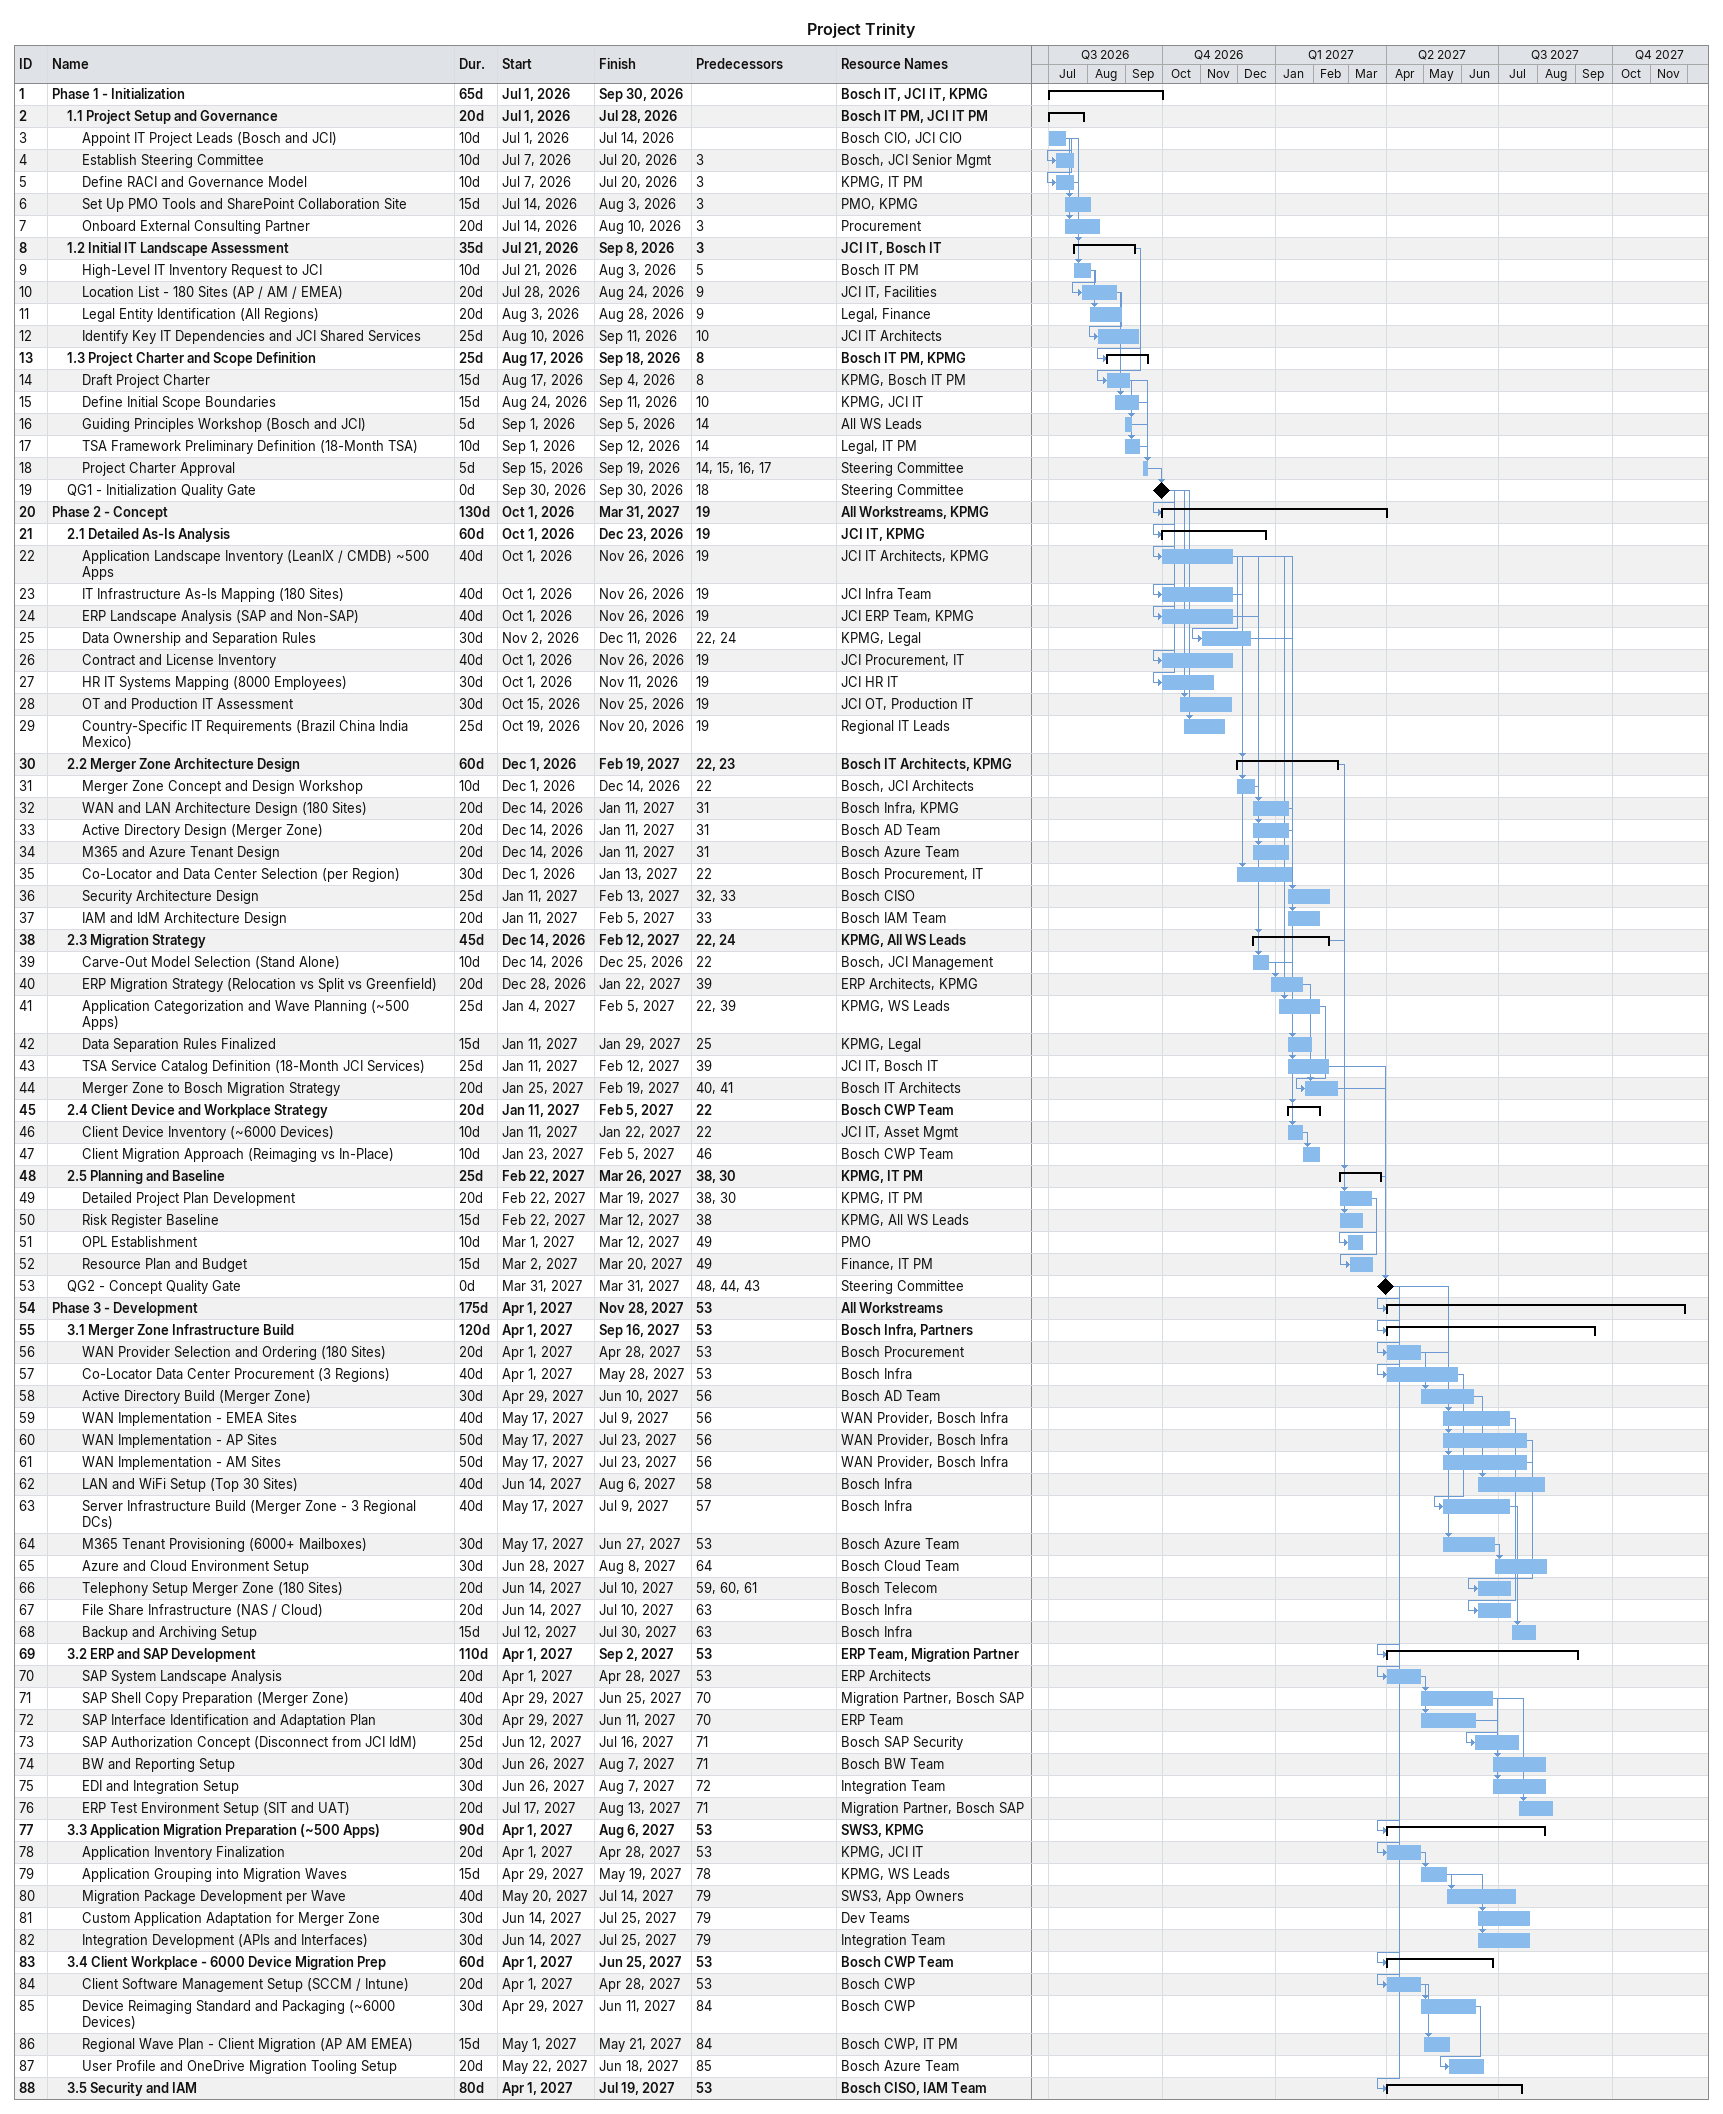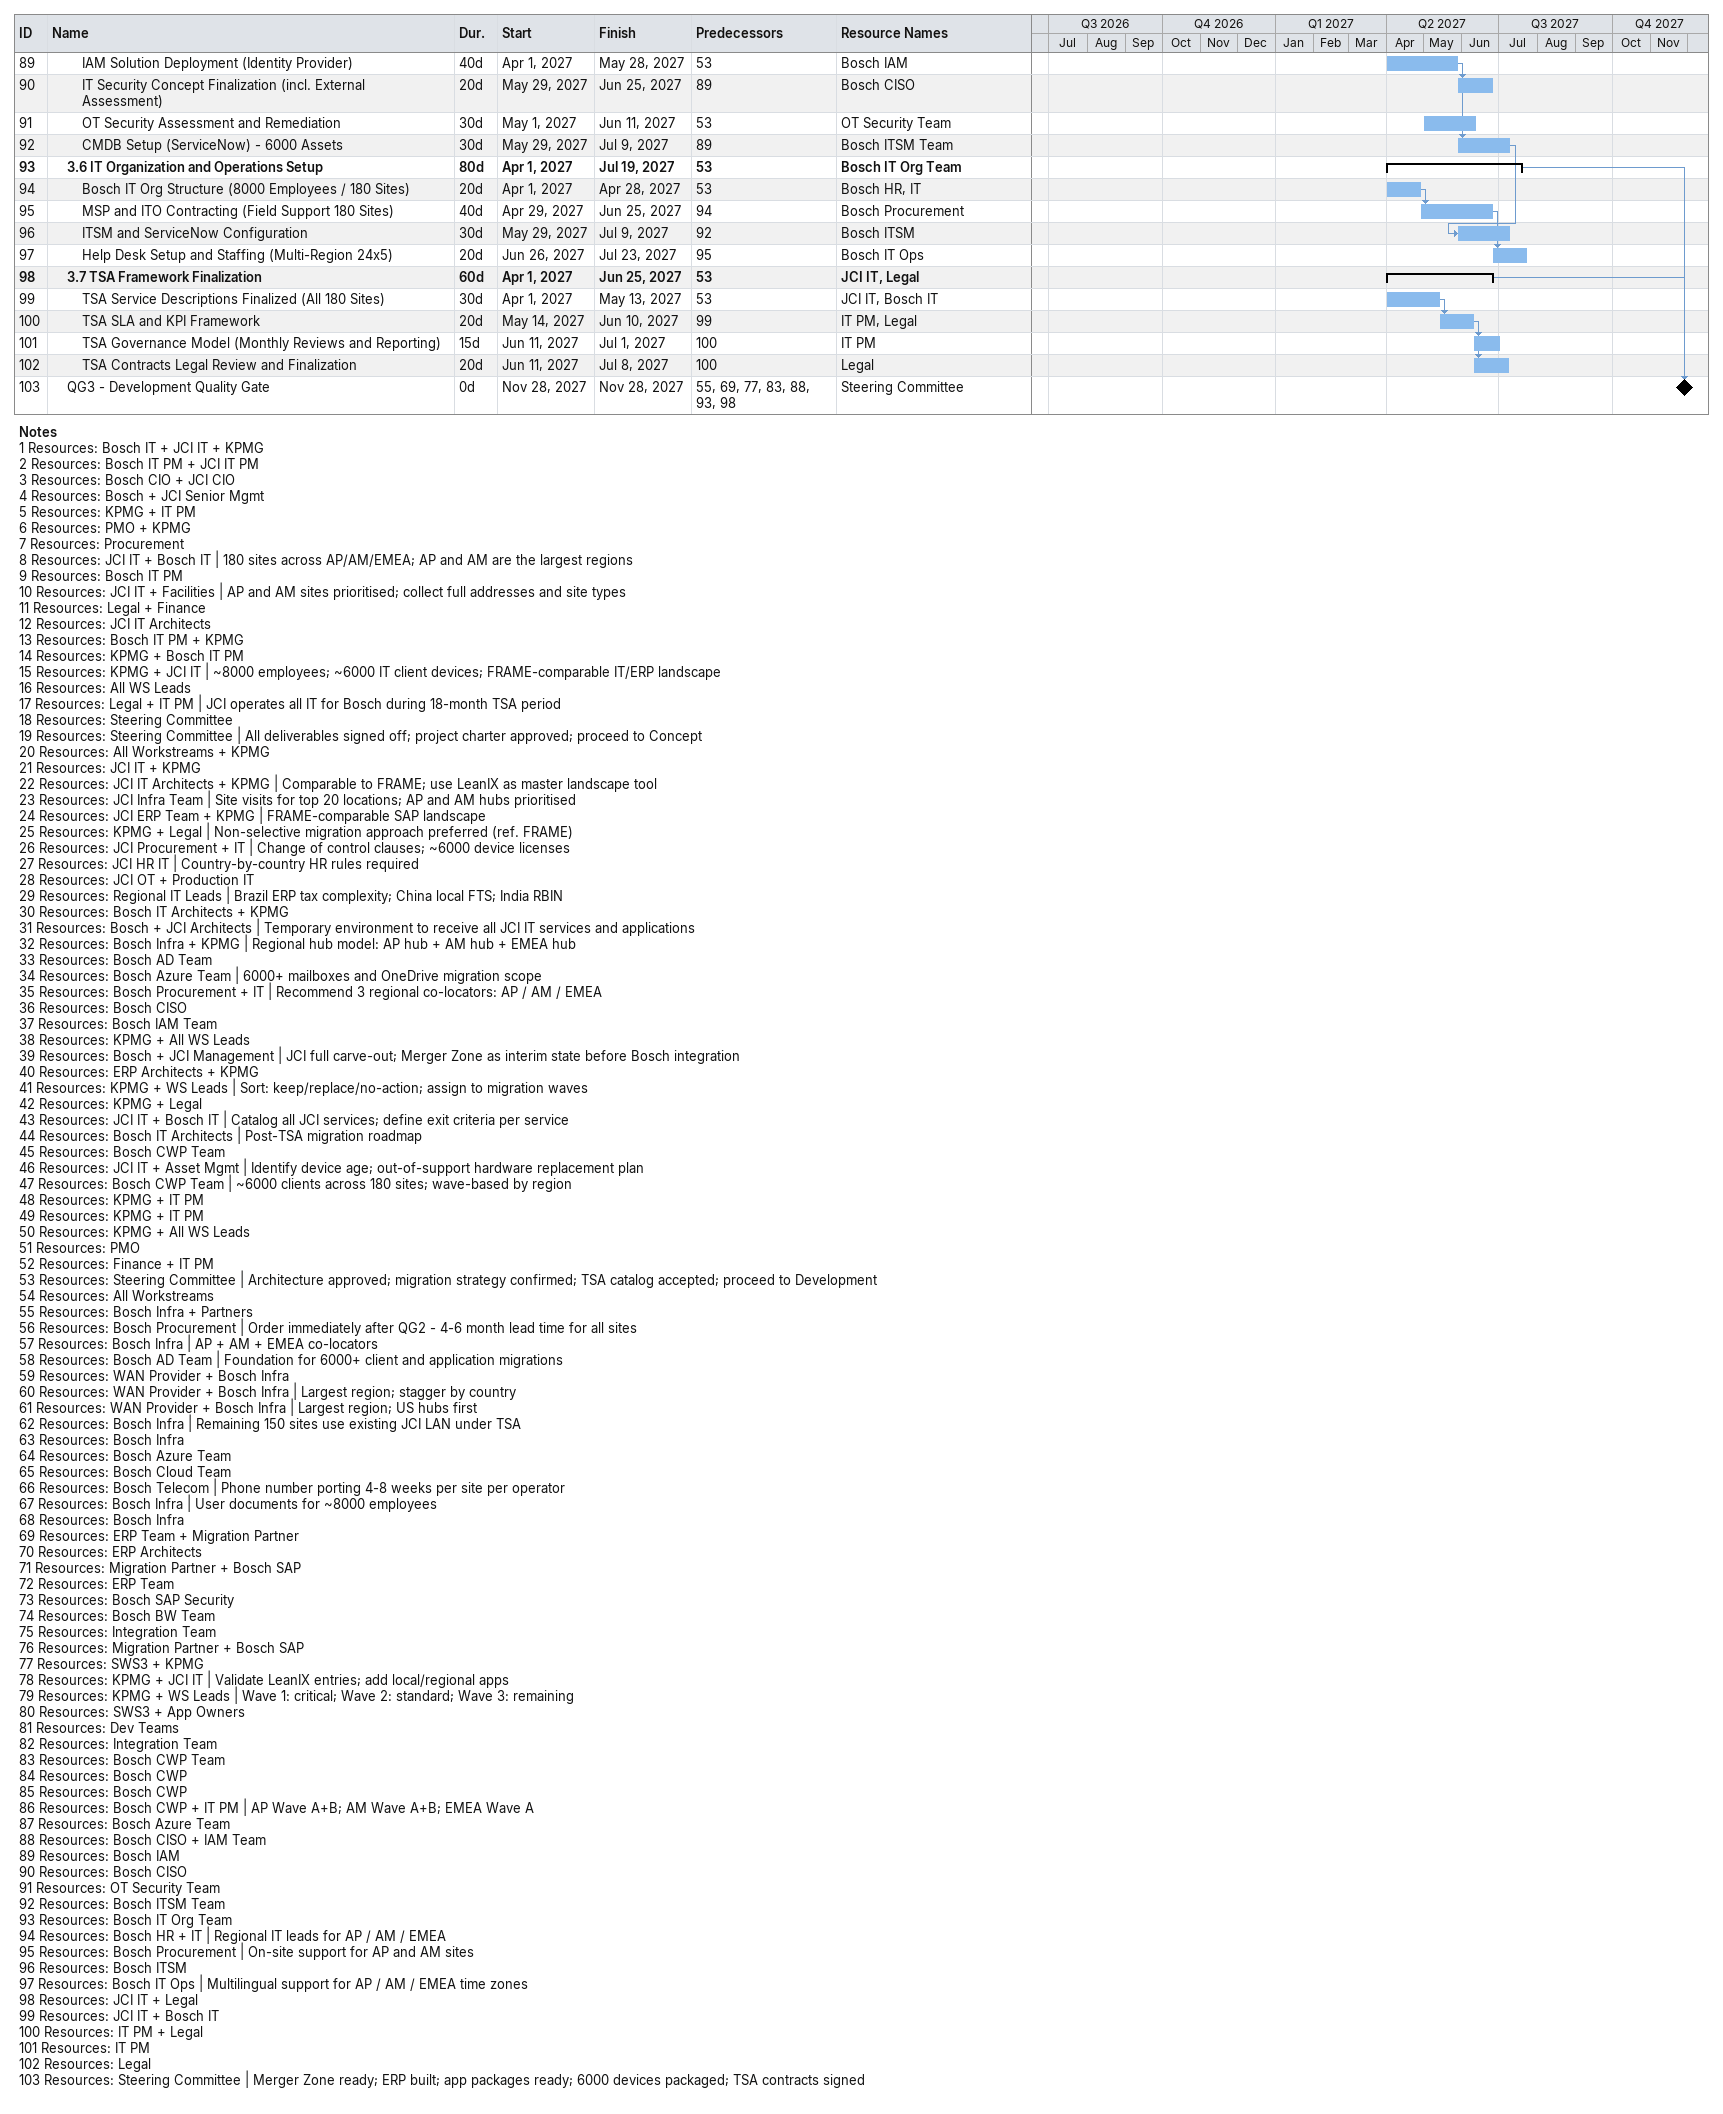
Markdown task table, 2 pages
Project Trinity

| ID | Level | Task | Duration | Start | Finish | Predecessors | Resources |
|---|---|---|---|---|---|---|---|
| 1 | 1 | **Phase 1 - Initialization** | 65d | 2026-07-01 | 2026-09-30 |  | Bosch IT, JCI IT, KPMG |
| 2 | 2 | **1.1 Project Setup and Governance** | 20d | 2026-07-01 | 2026-07-28 |  | Bosch IT PM, JCI IT PM |
| 3 | 3 | Appoint IT Project Leads (Bosch and JCI) | 10d | 2026-07-01 | 2026-07-14 |  | Bosch CIO, JCI CIO |
| 4 | 3 | Establish Steering Committee | 10d | 2026-07-07 | 2026-07-20 | 3 | Bosch, JCI Senior Mgmt |
| 5 | 3 | Define RACI and Governance Model | 10d | 2026-07-07 | 2026-07-20 | 3 | KPMG, IT PM |
| 6 | 3 | Set Up PMO Tools and SharePoint Collaboration Site | 15d | 2026-07-14 | 2026-08-03 | 3 | PMO, KPMG |
| 7 | 3 | Onboard External Consulting Partner | 20d | 2026-07-14 | 2026-08-10 | 3 | Procurement |
| 8 | 2 | **1.2 Initial IT Landscape Assessment** | 35d | 2026-07-21 | 2026-09-08 | 3 | JCI IT, Bosch IT |
| 9 | 3 | High-Level IT Inventory Request to JCI | 10d | 2026-07-21 | 2026-08-03 | 5 | Bosch IT PM |
| 10 | 3 | Location List - 180 Sites (AP / AM / EMEA) | 20d | 2026-07-28 | 2026-08-24 | 9 | JCI IT, Facilities |
| 11 | 3 | Legal Entity Identification (All Regions) | 20d | 2026-08-03 | 2026-08-28 | 9 | Legal, Finance |
| 12 | 3 | Identify Key IT Dependencies and JCI Shared Services | 25d | 2026-08-10 | 2026-09-11 | 10 | JCI IT Architects |
| 13 | 2 | **1.3 Project Charter and Scope Definition** | 25d | 2026-08-17 | 2026-09-18 | 8 | Bosch IT PM, KPMG |
| 14 | 3 | Draft Project Charter | 15d | 2026-08-17 | 2026-09-04 | 8 | KPMG, Bosch IT PM |
| 15 | 3 | Define Initial Scope Boundaries | 15d | 2026-08-24 | 2026-09-11 | 10 | KPMG, JCI IT |
| 16 | 3 | Guiding Principles Workshop (Bosch and JCI) | 5d | 2026-09-01 | 2026-09-05 | 14 | All WS Leads |
| 17 | 3 | TSA Framework Preliminary Definition (18-Month TSA) | 10d | 2026-09-01 | 2026-09-12 | 14 | Legal, IT PM |
| 18 | 3 | Project Charter Approval | 5d | 2026-09-15 | 2026-09-19 | 14, 15, 16, 17 | Steering Committee |
| 19 | 2 | QG1 - Initialization Quality Gate | 0d | 2026-09-30 | 2026-09-30 | 18 | Steering Committee |
| 20 | 1 | **Phase 2 - Concept** | 130d | 2026-10-01 | 2027-03-31 | 19 | All Workstreams, KPMG |
| 21 | 2 | **2.1 Detailed As-Is Analysis** | 60d | 2026-10-01 | 2026-12-23 | 19 | JCI IT, KPMG |
| 22 | 3 | Application Landscape Inventory (LeanIX / CMDB) ~500 Apps | 40d | 2026-10-01 | 2026-11-26 | 19 | JCI IT Architects, KPMG |
| 23 | 3 | IT Infrastructure As-Is Mapping (180 Sites) | 40d | 2026-10-01 | 2026-11-26 | 19 | JCI Infra Team |
| 24 | 3 | ERP Landscape Analysis (SAP and Non-SAP) | 40d | 2026-10-01 | 2026-11-26 | 19 | JCI ERP Team, KPMG |
| 25 | 3 | Data Ownership and Separation Rules | 30d | 2026-11-02 | 2026-12-11 | 22, 24 | KPMG, Legal |
| 26 | 3 | Contract and License Inventory | 40d | 2026-10-01 | 2026-11-26 | 19 | JCI Procurement, IT |
| 27 | 3 | HR IT Systems Mapping (8000 Employees) | 30d | 2026-10-01 | 2026-11-11 | 19 | JCI HR IT |
| 28 | 3 | OT and Production IT Assessment | 30d | 2026-10-15 | 2026-11-25 | 19 | JCI OT, Production IT |
| 29 | 3 | Country-Specific IT Requirements (Brazil China India Mexico) | 25d | 2026-10-19 | 2026-11-20 | 19 | Regional IT Leads |
| 30 | 2 | **2.2 Merger Zone Architecture Design** | 60d | 2026-12-01 | 2027-02-19 | 22, 23 | Bosch IT Architects, KPMG |
| 31 | 3 | Merger Zone Concept and Design Workshop | 10d | 2026-12-01 | 2026-12-14 | 22 | Bosch, JCI Architects |
| 32 | 3 | WAN and LAN Architecture Design (180 Sites) | 20d | 2026-12-14 | 2027-01-11 | 31 | Bosch Infra, KPMG |
| 33 | 3 | Active Directory Design (Merger Zone) | 20d | 2026-12-14 | 2027-01-11 | 31 | Bosch AD Team |
| 34 | 3 | M365 and Azure Tenant Design | 20d | 2026-12-14 | 2027-01-11 | 31 | Bosch Azure Team |
| 35 | 3 | Co-Locator and Data Center Selection (per Region) | 30d | 2026-12-01 | 2027-01-13 | 22 | Bosch Procurement, IT |
| 36 | 3 | Security Architecture Design | 25d | 2027-01-11 | 2027-02-13 | 32, 33 | Bosch CISO |
| 37 | 3 | IAM and IdM Architecture Design | 20d | 2027-01-11 | 2027-02-05 | 33 | Bosch IAM Team |
| 38 | 2 | **2.3 Migration Strategy** | 45d | 2026-12-14 | 2027-02-12 | 22, 24 | KPMG, All WS Leads |
| 39 | 3 | Carve-Out Model Selection (Stand Alone) | 10d | 2026-12-14 | 2026-12-25 | 22 | Bosch, JCI Management |
| 40 | 3 | ERP Migration Strategy (Relocation vs Split vs Greenfield) | 20d | 2026-12-28 | 2027-01-22 | 39 | ERP Architects, KPMG |
| 41 | 3 | Application Categorization and Wave Planning (~500 Apps) | 25d | 2027-01-04 | 2027-02-05 | 22, 39 | KPMG, WS Leads |
| 42 | 3 | Data Separation Rules Finalized | 15d | 2027-01-11 | 2027-01-29 | 25 | KPMG, Legal |
| 43 | 3 | TSA Service Catalog Definition (18-Month JCI Services) | 25d | 2027-01-11 | 2027-02-12 | 39 | JCI IT, Bosch IT |
| 44 | 3 | Merger Zone to Bosch Migration Strategy | 20d | 2027-01-25 | 2027-02-19 | 40, 41 | Bosch IT Architects |
| 45 | 2 | **2.4 Client Device and Workplace Strategy** | 20d | 2027-01-11 | 2027-02-05 | 22 | Bosch CWP Team |
| 46 | 3 | Client Device Inventory (~6000 Devices) | 10d | 2027-01-11 | 2027-01-22 | 22 | JCI IT, Asset Mgmt |
| 47 | 3 | Client Migration Approach (Reimaging vs In-Place) | 10d | 2027-01-23 | 2027-02-05 | 46 | Bosch CWP Team |
| 48 | 2 | **2.5 Planning and Baseline** | 25d | 2027-02-22 | 2027-03-26 | 38, 30 | KPMG, IT PM |
| 49 | 3 | Detailed Project Plan Development | 20d | 2027-02-22 | 2027-03-19 | 38, 30 | KPMG, IT PM |
| 50 | 3 | Risk Register Baseline | 15d | 2027-02-22 | 2027-03-12 | 38 | KPMG, All WS Leads |
| 51 | 3 | OPL Establishment | 10d | 2027-03-01 | 2027-03-12 | 49 | PMO |
| 52 | 3 | Resource Plan and Budget | 15d | 2027-03-02 | 2027-03-20 | 49 | Finance, IT PM |
| 53 | 2 | QG2 - Concept Quality Gate | 0d | 2027-03-31 | 2027-03-31 | 48, 44, 43 | Steering Committee |
| 54 | 1 | **Phase 3 - Development** | 175d | 2027-04-01 | 2027-11-28 | 53 | All Workstreams |
| 55 | 2 | **3.1 Merger Zone Infrastructure Build** | 120d | 2027-04-01 | 2027-09-16 | 53 | Bosch Infra, Partners |
| 56 | 3 | WAN Provider Selection and Ordering (180 Sites) | 20d | 2027-04-01 | 2027-04-28 | 53 | Bosch Procurement |
| 57 | 3 | Co-Locator Data Center Procurement (3 Regions) | 40d | 2027-04-01 | 2027-05-28 | 53 | Bosch Infra |
| 58 | 3 | Active Directory Build (Merger Zone) | 30d | 2027-04-29 | 2027-06-10 | 56 | Bosch AD Team |
| 59 | 3 | WAN Implementation - EMEA Sites | 40d | 2027-05-17 | 2027-07-09 | 56 | WAN Provider, Bosch Infra |
| 60 | 3 | WAN Implementation - AP Sites | 50d | 2027-05-17 | 2027-07-23 | 56 | WAN Provider, Bosch Infra |
| 61 | 3 | WAN Implementation - AM Sites | 50d | 2027-05-17 | 2027-07-23 | 56 | WAN Provider, Bosch Infra |
| 62 | 3 | LAN and WiFi Setup (Top 30 Sites) | 40d | 2027-06-14 | 2027-08-06 | 58 | Bosch Infra |
| 63 | 3 | Server Infrastructure Build (Merger Zone - 3 Regional DCs) | 40d | 2027-05-17 | 2027-07-09 | 57 | Bosch Infra |
| 64 | 3 | M365 Tenant Provisioning (6000+ Mailboxes) | 30d | 2027-05-17 | 2027-06-27 | 53 | Bosch Azure Team |
| 65 | 3 | Azure and Cloud Environment Setup | 30d | 2027-06-28 | 2027-08-08 | 64 | Bosch Cloud Team |
| 66 | 3 | Telephony Setup Merger Zone (180 Sites) | 20d | 2027-06-14 | 2027-07-10 | 59, 60, 61 | Bosch Telecom |
| 67 | 3 | File Share Infrastructure (NAS / Cloud) | 20d | 2027-06-14 | 2027-07-10 | 63 | Bosch Infra |
| 68 | 3 | Backup and Archiving Setup | 15d | 2027-07-12 | 2027-07-30 | 63 | Bosch Infra |
| 69 | 2 | **3.2 ERP and SAP Development** | 110d | 2027-04-01 | 2027-09-02 | 53 | ERP Team, Migration Partner |
| 70 | 3 | SAP System Landscape Analysis | 20d | 2027-04-01 | 2027-04-28 | 53 | ERP Architects |
| 71 | 3 | SAP Shell Copy Preparation (Merger Zone) | 40d | 2027-04-29 | 2027-06-25 | 70 | Migration Partner, Bosch SAP |
| 72 | 3 | SAP Interface Identification and Adaptation Plan | 30d | 2027-04-29 | 2027-06-11 | 70 | ERP Team |
| 73 | 3 | SAP Authorization Concept (Disconnect from JCI IdM) | 25d | 2027-06-12 | 2027-07-16 | 71 | Bosch SAP Security |
| 74 | 3 | BW and Reporting Setup | 30d | 2027-06-26 | 2027-08-07 | 71 | Bosch BW Team |
| 75 | 3 | EDI and Integration Setup | 30d | 2027-06-26 | 2027-08-07 | 72 | Integration Team |
| 76 | 3 | ERP Test Environment Setup (SIT and UAT) | 20d | 2027-07-17 | 2027-08-13 | 71 | Migration Partner, Bosch SAP |
| 77 | 2 | **3.3 Application Migration Preparation (~500 Apps)** | 90d | 2027-04-01 | 2027-08-06 | 53 | SWS3, KPMG |
| 78 | 3 | Application Inventory Finalization | 20d | 2027-04-01 | 2027-04-28 | 53 | KPMG, JCI IT |
| 79 | 3 | Application Grouping into Migration Waves | 15d | 2027-04-29 | 2027-05-19 | 78 | KPMG, WS Leads |
| 80 | 3 | Migration Package Development per Wave | 40d | 2027-05-20 | 2027-07-14 | 79 | SWS3, App Owners |
| 81 | 3 | Custom Application Adaptation for Merger Zone | 30d | 2027-06-14 | 2027-07-25 | 79 | Dev Teams |
| 82 | 3 | Integration Development (APIs and Interfaces) | 30d | 2027-06-14 | 2027-07-25 | 79 | Integration Team |
| 83 | 2 | **3.4 Client Workplace - 6000 Device Migration Prep** | 60d | 2027-04-01 | 2027-06-25 | 53 | Bosch CWP Team |
| 84 | 3 | Client Software Management Setup (SCCM / Intune) | 20d | 2027-04-01 | 2027-04-28 | 53 | Bosch CWP |
| 85 | 3 | Device Reimaging Standard and Packaging (~6000 Devices) | 30d | 2027-04-29 | 2027-06-11 | 84 | Bosch CWP |
| 86 | 3 | Regional Wave Plan - Client Migration (AP AM EMEA) | 15d | 2027-05-01 | 2027-05-21 | 84 | Bosch CWP, IT PM |
| 87 | 3 | User Profile and OneDrive Migration Tooling Setup | 20d | 2027-05-22 | 2027-06-18 | 85 | Bosch Azure Team |
| 88 | 2 | **3.5 Security and IAM** | 80d | 2027-04-01 | 2027-07-19 | 53 | Bosch CISO, IAM Team |
| 89 | 3 | IAM Solution Deployment (Identity Provider) | 40d | 2027-04-01 | 2027-05-28 | 53 | Bosch IAM |
| 90 | 3 | IT Security Concept Finalization (incl. External Assessment) | 20d | 2027-05-29 | 2027-06-25 | 89 | Bosch CISO |
| 91 | 3 | OT Security Assessment and Remediation | 30d | 2027-05-01 | 2027-06-11 | 53 | OT Security Team |
| 92 | 3 | CMDB Setup (ServiceNow) - 6000 Assets | 30d | 2027-05-29 | 2027-07-09 | 89 | Bosch ITSM Team |
| 93 | 2 | **3.6 IT Organization and Operations Setup** | 80d | 2027-04-01 | 2027-07-19 | 53 | Bosch IT Org Team |
| 94 | 3 | Bosch IT Org Structure (8000 Employees / 180 Sites) | 20d | 2027-04-01 | 2027-04-28 | 53 | Bosch HR, IT |
| 95 | 3 | MSP and ITO Contracting (Field Support 180 Sites) | 40d | 2027-04-29 | 2027-06-25 | 94 | Bosch Procurement |
| 96 | 3 | ITSM and ServiceNow Configuration | 30d | 2027-05-29 | 2027-07-09 | 92 | Bosch ITSM |
| 97 | 3 | Help Desk Setup and Staffing (Multi-Region 24x5) | 20d | 2027-06-26 | 2027-07-23 | 95 | Bosch IT Ops |
| 98 | 2 | **3.7 TSA Framework Finalization** | 60d | 2027-04-01 | 2027-06-25 | 53 | JCI IT, Legal |
| 99 | 3 | TSA Service Descriptions Finalized (All 180 Sites) | 30d | 2027-04-01 | 2027-05-13 | 53 | JCI IT, Bosch IT |
| 100 | 3 | TSA SLA and KPI Framework | 20d | 2027-05-14 | 2027-06-10 | 99 | IT PM, Legal |
| 101 | 3 | TSA Governance Model (Monthly Reviews and Reporting) | 15d | 2027-06-11 | 2027-07-01 | 100 | IT PM |
| 102 | 3 | TSA Contracts Legal Review and Finalization | 20d | 2027-06-11 | 2027-07-08 | 100 | Legal |
| 103 | 2 | QG3 - Development Quality Gate | 0d | 2027-11-28 | 2027-11-28 | 55, 69, 77, 83, 88, 93, 98 | Steering Committee |

Notes
- 1: Resources: Bosch IT + JCI IT + KPMG
- 2: Resources: Bosch IT PM + JCI IT PM
- 3: Resources: Bosch CIO + JCI CIO
- 4: Resources: Bosch + JCI Senior Mgmt
- 5: Resources: KPMG + IT PM
- 6: Resources: PMO + KPMG
- 7: Resources: Procurement
- 8: Resources: JCI IT + Bosch IT | 180 sites across AP/AM/EMEA; AP and AM are the largest regions
- 9: Resources: Bosch IT PM
- 10: Resources: JCI IT + Facilities | AP and AM sites prioritised; collect full addresses and site types
- 11: Resources: Legal + Finance
- 12: Resources: JCI IT Architects
- 13: Resources: Bosch IT PM + KPMG
- 14: Resources: KPMG + Bosch IT PM
- 15: Resources: KPMG + JCI IT | ~8000 employees; ~6000 IT client devices; FRAME-comparable IT/ERP landscape
- 16: Resources: All WS Leads
- 17: Resources: Legal + IT PM | JCI operates all IT for Bosch during 18-month TSA period
- 18: Resources: Steering Committee
- 19: Resources: Steering Committee | All deliverables signed off; project charter approved; proceed to Concept
- 20: Resources: All Workstreams + KPMG
- 21: Resources: JCI IT + KPMG
- 22: Resources: JCI IT Architects + KPMG | Comparable to FRAME; use LeanIX as master landscape tool
- 23: Resources: JCI Infra Team | Site visits for top 20 locations; AP and AM hubs prioritised
- 24: Resources: JCI ERP Team + KPMG | FRAME-comparable SAP landscape
- 25: Resources: KPMG + Legal | Non-selective migration approach preferred (ref. FRAME)
- 26: Resources: JCI Procurement + IT | Change of control clauses; ~6000 device licenses
- 27: Resources: JCI HR IT | Country-by-country HR rules required
- 28: Resources: JCI OT + Production IT
- 29: Resources: Regional IT Leads | Brazil ERP tax complexity; China local FTS; India RBIN
- 30: Resources: Bosch IT Architects + KPMG
- 31: Resources: Bosch + JCI Architects | Temporary environment to receive all JCI IT services and applications
- 32: Resources: Bosch Infra + KPMG | Regional hub model: AP hub + AM hub + EMEA hub
- 33: Resources: Bosch AD Team
- 34: Resources: Bosch Azure Team | 6000+ mailboxes and OneDrive migration scope
- 35: Resources: Bosch Procurement + IT | Recommend 3 regional co-locators: AP / AM / EMEA
- 36: Resources: Bosch CISO
- 37: Resources: Bosch IAM Team
- 38: Resources: KPMG + All WS Leads
- 39: Resources: Bosch + JCI Management | JCI full carve-out; Merger Zone as interim state before Bosch integration
- 40: Resources: ERP Architects + KPMG
- 41: Resources: KPMG + WS Leads | Sort: keep/replace/no-action; assign to migration waves
- 42: Resources: KPMG + Legal
- 43: Resources: JCI IT + Bosch IT | Catalog all JCI services; define exit criteria per service
- 44: Resources: Bosch IT Architects | Post-TSA migration roadmap
- 45: Resources: Bosch CWP Team
- 46: Resources: JCI IT + Asset Mgmt | Identify device age; out-of-support hardware replacement plan
- 47: Resources: Bosch CWP Team | ~6000 clients across 180 sites; wave-based by region
- 48: Resources: KPMG + IT PM
- 49: Resources: KPMG + IT PM
- 50: Resources: KPMG + All WS Leads
- 51: Resources: PMO
- 52: Resources: Finance + IT PM
- 53: Resources: Steering Committee | Architecture approved; migration strategy confirmed; TSA catalog accepted; proceed to Development
- 54: Resources: All Workstreams
- 55: Resources: Bosch Infra + Partners
- 56: Resources: Bosch Procurement | Order immediately after QG2 - 4-6 month lead time for all sites
- 57: Resources: Bosch Infra | AP + AM + EMEA co-locators
- 58: Resources: Bosch AD Team | Foundation for 6000+ client and application migrations
- 59: Resources: WAN Provider + Bosch Infra
- 60: Resources: WAN Provider + Bosch Infra | Largest region; stagger by country
- 61: Resources: WAN Provider + Bosch Infra | Largest region; US hubs first
- 62: Resources: Bosch Infra | Remaining 150 sites use existing JCI LAN under TSA
- 63: Resources: Bosch Infra
- 64: Resources: Bosch Azure Team
- 65: Resources: Bosch Cloud Team
- 66: Resources: Bosch Telecom | Phone number porting 4-8 weeks per site per operator
- 67: Resources: Bosch Infra | User documents for ~8000 employees
- 68: Resources: Bosch Infra
- 69: Resources: ERP Team + Migration Partner
- 70: Resources: ERP Architects
- 71: Resources: Migration Partner + Bosch SAP
- 72: Resources: ERP Team
- 73: Resources: Bosch SAP Security
- 74: Resources: Bosch BW Team
- 75: Resources: Integration Team
- 76: Resources: Migration Partner + Bosch SAP
- 77: Resources: SWS3 + KPMG
- 78: Resources: KPMG + JCI IT | Validate LeanIX entries; add local/regional apps
- 79: Resources: KPMG + WS Leads | Wave 1: critical; Wave 2: standard; Wave 3: remaining
- 80: Resources: SWS3 + App Owners
- 81: Resources: Dev Teams
- 82: Resources: Integration Team
- 83: Resources: Bosch CWP Team
- 84: Resources: Bosch CWP
- 85: Resources: Bosch CWP
- 86: Resources: Bosch CWP + IT PM | AP Wave A+B; AM Wave A+B; EMEA Wave A
- 87: Resources: Bosch Azure Team
- 88: Resources: Bosch CISO + IAM Team
- 89: Resources: Bosch IAM
- 90: Resources: Bosch CISO
- 91: Resources: OT Security Team
- 92: Resources: Bosch ITSM Team
- 93: Resources: Bosch IT Org Team
- 94: Resources: Bosch HR + IT | Regional IT leads for AP / AM / EMEA
- 95: Resources: Bosch Procurement | On-site support for AP and AM sites
- 96: Resources: Bosch ITSM
- 97: Resources: Bosch IT Ops | Multilingual support for AP / AM / EMEA time zones
- 98: Resources: JCI IT + Legal
- 99: Resources: JCI IT + Bosch IT
- 100: Resources: IT PM + Legal
- 101: Resources: IT PM
- 102: Resources: Legal
- 103: Resources: Steering Committee | Merger Zone ready; ERP built; app packages ready; 6000 devices packaged; TSA contracts signed
